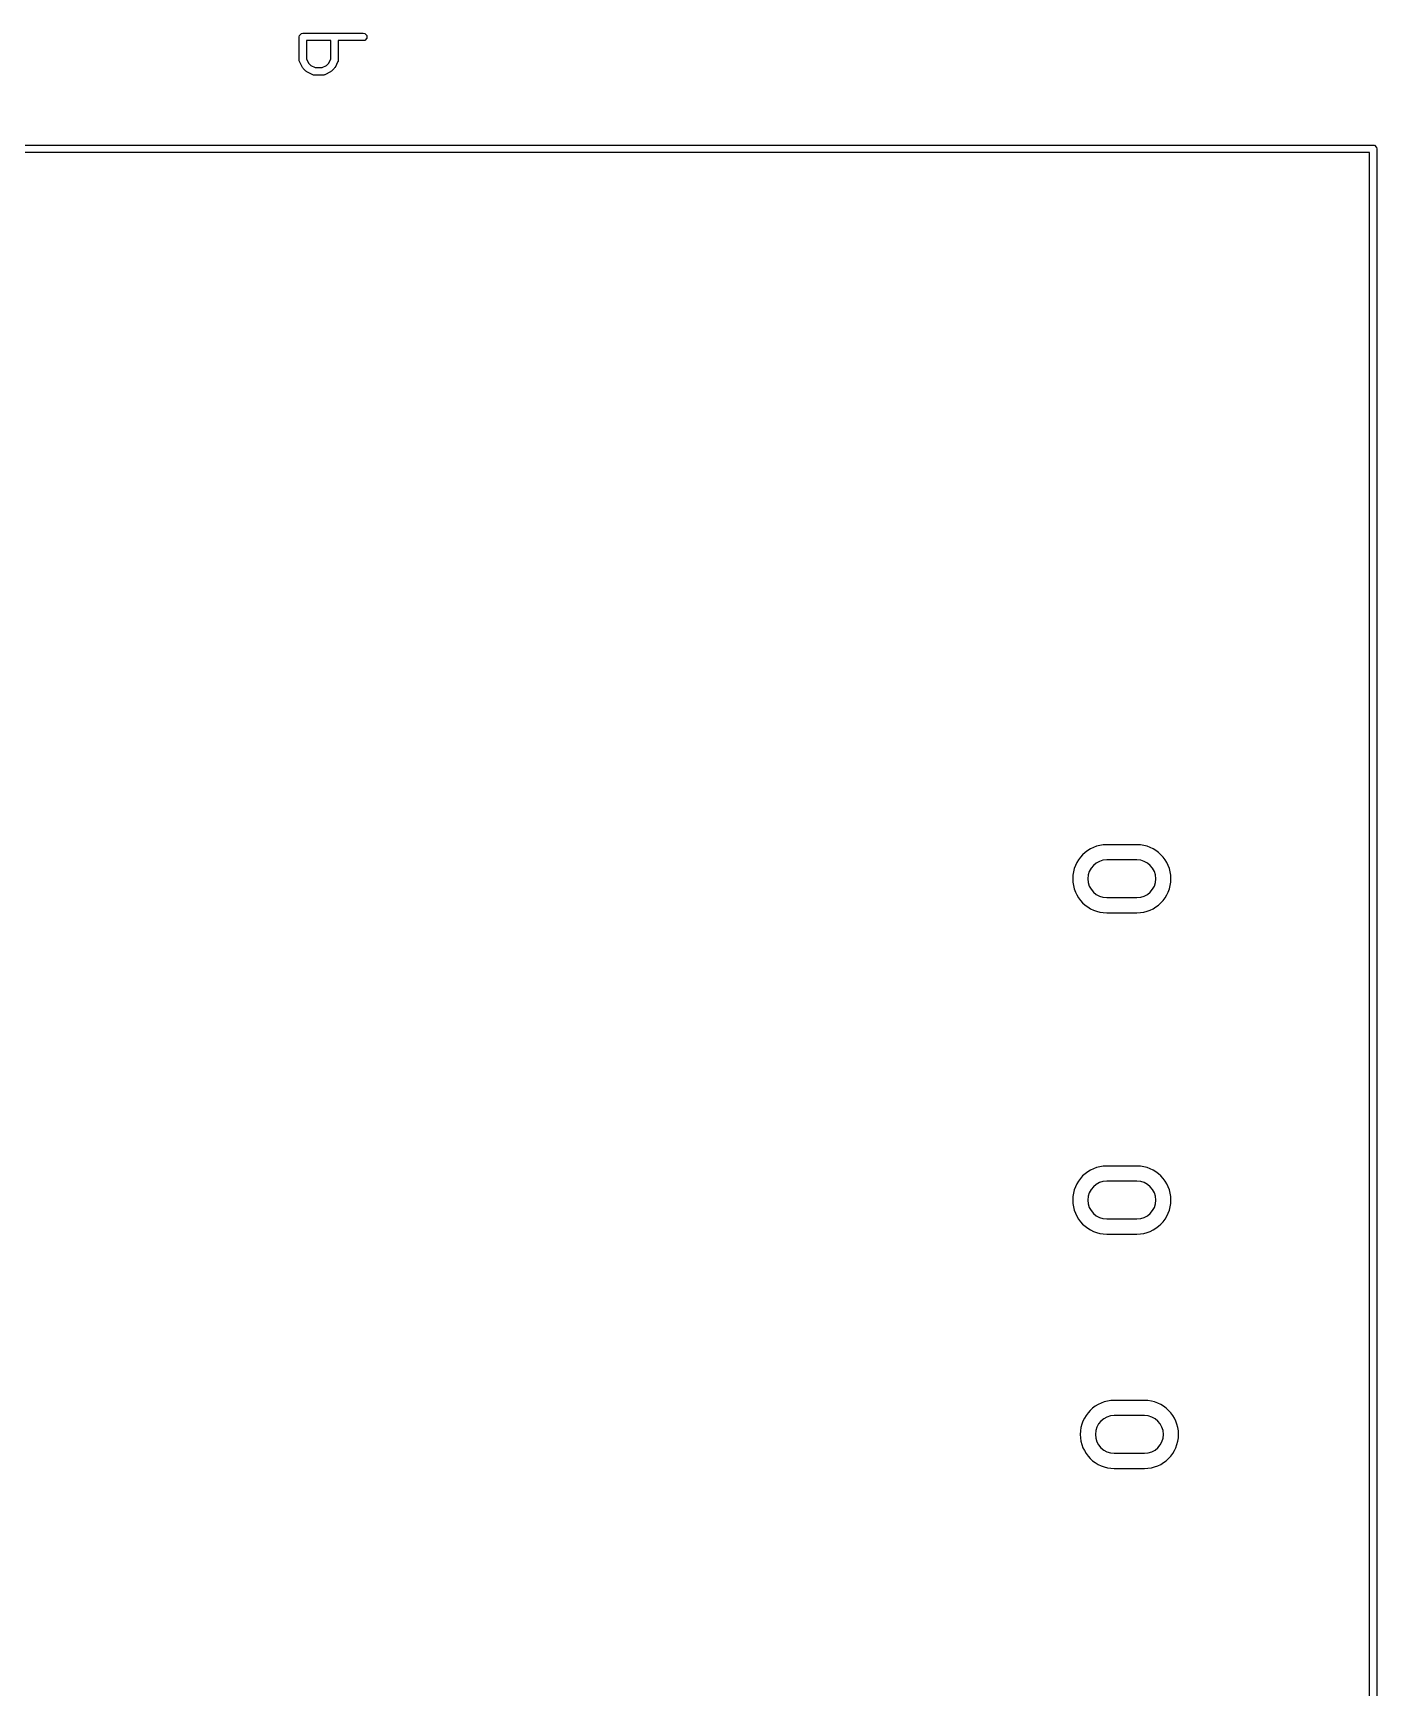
# Model space of a CAD drawing. Header units: inches. Extents: x 0.38 to 5.39, y 0.07 to 3.28.
# Drawn here: x 4.541 to 5.241, y 1.061 to 1.923 of the extents above; entities that cross this region are included whole.
import ezdxf

# ---------------------------------------------------------------- set-up
doc = ezdxf.new("R2010")
doc.units = ezdxf.units.IN
doc.header["$MEASUREMENT"] = 0
doc.layers.add('BLACK', color=250, linetype='CONTINUOUS')

msp = doc.modelspace()

# ---------------------------------------------------------------- linework, layer by layer
at = {"layer": 'BLACK', "linetype": 'CONTINUOUS'}
for p, q in [((4.67932, 1.92149), (4.68038, 1.92256)), ((4.68038, 1.92256), (4.68114, 1.92271)), ((4.68114, 1.92271), (4.71263, 1.92271)), ((4.71263, 1.92271), (4.71339, 1.92256)), ((4.71339, 1.92256), (4.71445, 1.92149)), ((4.67917, 1.92074), (4.67932, 1.92149)), ((4.67917, 1.90874), (4.67917, 1.92074)), ((4.69567, 1.91877), (4.68311, 1.91877)), ((4.68311, 1.91877), (4.68311, 1.9092)), ((4.69567, 1.9092), (4.69567, 1.91877)), ((4.71263, 1.91877), (4.6996, 1.91877)), ((4.6996, 1.91877), (4.6996, 1.90874)), ((4.71339, 1.91892), (4.71263, 1.91877)), ((4.71445, 1.91998), (4.71339, 1.91892)), ((4.71445, 1.92149), (4.71445, 1.91998)), ((4.67919, 1.90864), (4.67917, 1.90874)), ((4.67917, 1.9086), (4.67919, 1.90864)), ((4.67926, 1.90829), (4.67917, 1.9086)), ((4.67932, 1.90798), (4.67926, 1.90829)), ((4.67935, 1.90795), (4.67932, 1.90798)), ((4.67938, 1.90786), (4.67935, 1.90795)), ((4.68088, 1.90486), (4.67938, 1.90786)), ((4.68107, 1.90461), (4.68088, 1.90486)), ((4.68125, 1.90435), (4.68107, 1.90461)), ((4.68311, 1.9092), (4.68426, 1.9069)), ((4.68426, 1.9069), (4.6853, 1.90586)), ((4.6853, 1.90586), (4.6876, 1.90471)), ((4.6876, 1.90471), (4.69117, 1.90471)), ((4.69117, 1.90471), (4.69347, 1.90586)), ((4.69347, 1.90586), (4.69452, 1.9069)), ((4.69452, 1.9069), (4.69567, 1.9092)), ((4.6977, 1.90461), (4.69753, 1.90435)), ((4.6979, 1.90486), (4.6977, 1.90461)), ((4.6994, 1.90786), (4.6979, 1.90486)), ((4.69942, 1.90795), (4.6994, 1.90786)), ((4.69945, 1.90798), (4.69942, 1.90795)), ((4.69952, 1.90829), (4.69945, 1.90798)), ((4.6996, 1.9086), (4.69952, 1.90829)), ((4.6996, 1.90874), (4.69958, 1.90864)), ((4.69958, 1.90864), (4.6996, 1.9086)), ((4.68275, 1.90285), (4.68125, 1.90435)), ((4.68301, 1.90267), (4.68275, 1.90285)), ((4.68326, 1.90248), (4.68301, 1.90267)), ((4.68626, 1.90098), (4.68326, 1.90248)), ((4.68635, 1.90095), (4.68626, 1.90098)), ((4.68638, 1.90092), (4.68635, 1.90095)), ((4.68669, 1.90086), (4.68638, 1.90092)), ((4.687, 1.90078), (4.68669, 1.90086)), ((4.68704, 1.90079), (4.687, 1.90078)), ((4.68714, 1.90077), (4.68704, 1.90079)), ((4.69164, 1.90077), (4.68714, 1.90077)), ((4.69173, 1.90079), (4.69164, 1.90077)), ((4.69178, 1.90078), (4.69173, 1.90079)), ((4.69208, 1.90086), (4.69178, 1.90078)), ((4.69239, 1.90092), (4.69208, 1.90086)), ((4.69242, 1.90095), (4.69239, 1.90092)), ((4.69252, 1.90098), (4.69242, 1.90095)), ((4.69552, 1.90248), (4.69252, 1.90098)), ((4.69577, 1.90267), (4.69552, 1.90248)), ((4.69603, 1.90285), (4.69577, 1.90267)), ((4.69753, 1.90435), (4.69603, 1.90285)), ((3.89236, 1.86441), (5.23862, 1.86441)), ((5.23862, 1.86441), (5.23938, 1.86426)), ((5.23938, 1.86426), (5.24044, 1.86319)), ((5.24044, 1.86319), (5.24059, 1.86244)), ((5.24059, 1.86244), (5.24059, 0.50731)), ((5.23665, 1.86047), (3.89295, 1.86047)), ((5.23665, 0.50903), (5.23665, 1.86047)), ((5.11559, 1.50004), (5.09984, 1.50004)), ((5.11559, 1.49217), (5.09984, 1.49217)), ((5.09984, 1.47248), (5.11559, 1.47248)), ((5.09984, 1.46461), (5.11559, 1.46461)), ((5.11559, 1.33272), (5.09984, 1.33272)), ((5.11559, 1.32484), (5.09984, 1.32484)), ((5.09984, 1.30516), (5.11559, 1.30516)), ((5.09984, 1.29728), (5.11559, 1.29728)), ((5.11953, 1.21067), (5.10378, 1.21067)), ((5.11953, 1.2028), (5.10378, 1.2028)), ((5.10378, 1.18311), (5.11953, 1.18311)), ((5.10378, 1.17524), (5.11953, 1.17524))]:
    msp.add_line(p, q, dxfattribs=at)
at = {"layer": 'BLACK'}
for centre, radius, start, end in [((5.09984, 1.48232), 0.01772, 90, 270), ((5.11559, 1.48232), 0.01772, -90, 90), ((5.09984, 1.48232), 0.00984, 90, 270), ((5.11559, 1.48232), 0.00984, -90, 90), ((5.09984, 1.315), 0.01772, 90, 270), ((5.11559, 1.315), 0.01772, -90, 90), ((5.09984, 1.315), 0.00984, 90, 270), ((5.11559, 1.315), 0.00984, -90, 90), ((5.10378, 1.19295), 0.01772, 90, 270), ((5.11953, 1.19295), 0.01772, -90, 90), ((5.10378, 1.19295), 0.00984, 90, 270), ((5.11953, 1.19295), 0.00984, -90, 90)]:
    msp.add_arc(centre, radius, start, end, dxfattribs=at)

doc.saveas('drawing.dxf')
